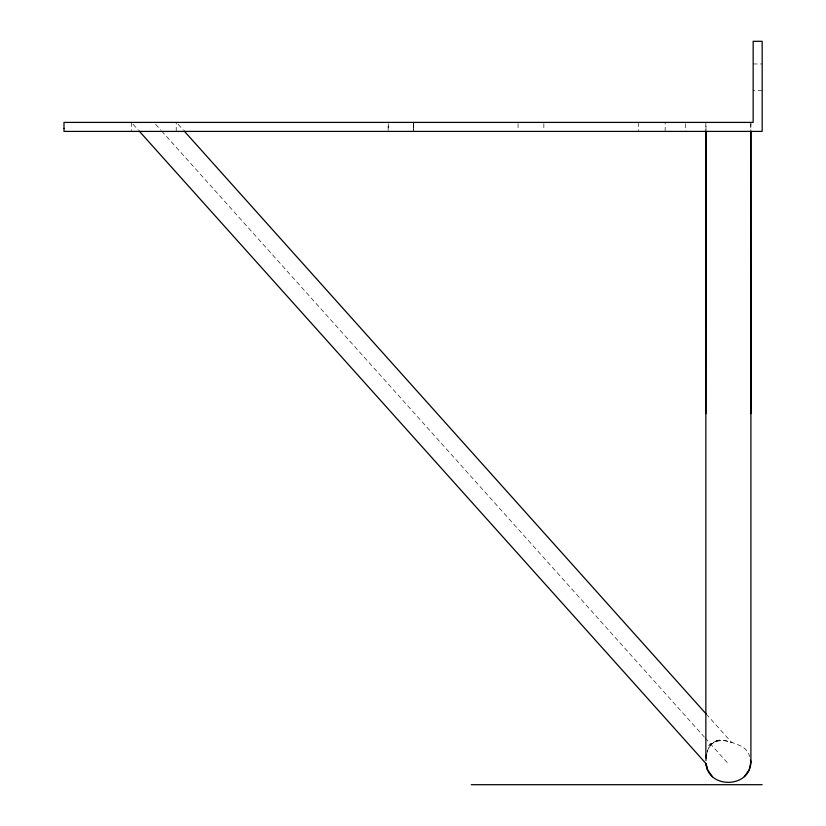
<?xml version="1.0" encoding="UTF-8"?>
<svg xmlns="http://www.w3.org/2000/svg" width="826" height="826" viewBox="0 0 826 826"><rect width="100%" height="100%" fill="white"/><g stroke="black" fill="none" stroke-linecap="round" stroke-linejoin="round"><path stroke-width="0.62" stroke-dasharray="4.13 3.1" d="M388.148 130.126L388.148 123.683M705.982 130.136L705.982 123.683M413.403 130.281L413.423 122.403L413.454 130.126M638.415 122.403L638.415 131.406M665.167 131.406L665.167 122.403M131.633 122.403L131.633 131.406M176.237 131.406L176.237 122.403M706.519 754.665C707.696 747.582 712.477 741.17 719.766 739.724L707.572 746.064L713.323 742.522M707.417 751.608C709.224 742.089 719.869 737.907 728.377 741.49C736.906 743.989 747.375 746.714 749.688 756.626M716.276 741.015L724.516 740.561L732.032 742.832L707.077 714.965M753.157 63.963L762.171 63.963M762.171 90.726L753.157 90.726M178.179 124.323L183.341 130.074M155.66 124.323L160.812 130.085M161.679 131.045L704.33 737.029M705.197 737.99L728.418 763.916M133.131 124.313L138.283 130.074M413.392 122.403L413.454 126.905M750.782 123.683L750.782 130.136M750.906 122.403L750.906 131.406M705.858 122.403L705.858 131.406M685.58 123.683L685.58 131.406M543.849 123.683L543.849 130.126M518.057 123.528L518.057 130.281M413.454 123.528L413.454 131.406M388.261 123.683L388.261 131.406"/><path stroke-width="1.24" d="M705.858 413.681L705.982 131.417M705.869 760.529L706.519 754.665M705.9 763.472C708.202 789.419 750.318 788.293 750.906 762.078L750.906 131.417M744.309 776.729L749.192 769.729L750.906 762.078L750.421 759.899M712.456 776.729L707.572 769.698L705.91 763.472L139.14 131.024M471.264 784.7L762.171 784.7M184.198 131.035L706.22 714.005M705.91 763.472L707.572 769.729M750.782 131.417L750.906 413.681M705.858 131.417L705.858 757.917M64.005 128.402L63.984 131.406L762.171 131.406L762.171 41.3L753.157 41.3L753.157 122.403L63.984 122.403L64.005 128.402"/></g></svg>
